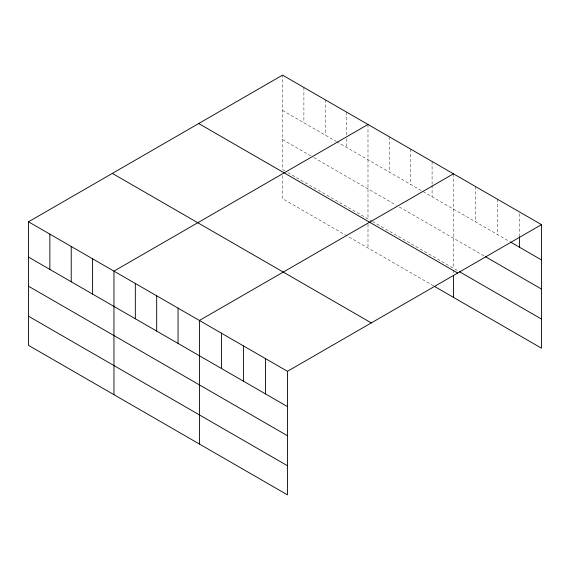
<?xml version="1.0" encoding="UTF-8"?>
<svg xmlns="http://www.w3.org/2000/svg" width="570" height="570" viewBox="0 0 570 570"><rect width="100%" height="100%" fill="white"/><g stroke="black" fill="none" stroke-linecap="round" stroke-linejoin="round"><path stroke-width="0.43" stroke-dasharray="2.85 2.14" d="M282.535 110.423L335.944 141.26M336.706 141.702L509.623 241.53M282.535 139.55L310.764 155.852M313.821 157.612L396.221 205.186M399.278 206.953L484.571 256.194M284.822 170.879L282.535 169.561L282.535 75.133M287.871 172.646L371.804 221.103M372.573 221.545L458.002 270.871M433.613 285.912L282.535 198.688L282.535 174.855M519.491 213.7L519.491 235.759M497.475 199.229L497.475 234.519M475.466 186.518L475.466 221.808M453.449 173.814L453.449 268.242M453.449 270.002L453.449 274.419M432.089 161.481L432.089 184.416M432.089 185.3L432.089 196.764M410.721 149.141L410.721 184.431M389.36 136.807L389.36 172.097M367.992 124.474L367.992 218.901M367.992 224.195L367.992 248.028M346.624 112.14L346.624 135.076M346.624 138.603L346.624 147.423M325.263 99.8L325.263 135.09M303.895 87.467L303.895 122.757"/><path stroke-width="0.85" d="M287.465 435.729L287.465 371.312L28.5 221.801L28.5 345.356L287.465 494.867L287.465 435.729L28.5 286.211M434.376 286.354L541.5 348.199L541.5 224.644L282.535 75.133L28.5 221.801M367.992 124.474L113.957 271.135L113.957 394.689M453.449 173.814L199.422 320.475L199.422 444.03M287.465 371.312L541.5 224.644M510.378 241.965L541.5 259.934M485.334 256.635L541.5 289.061M459.527 271.748L541.5 319.072M198.702 123.533L457.667 273.044M112.333 173.401L371.298 322.912M28.5 257.084L287.465 406.602M28.5 316.222L287.465 465.74M519.491 236.643L519.491 247.223M453.449 275.303L453.449 297.369M265.456 358.601L265.456 393.891M243.44 345.897L243.44 381.18M221.431 333.186L221.431 368.476M178.054 308.142L178.054 343.432M156.686 295.809L156.686 331.092M135.325 283.475L135.325 318.758M92.597 258.801L92.597 294.091M71.229 246.468L71.229 281.758M49.868 234.135L49.868 269.418"/></g></svg>
